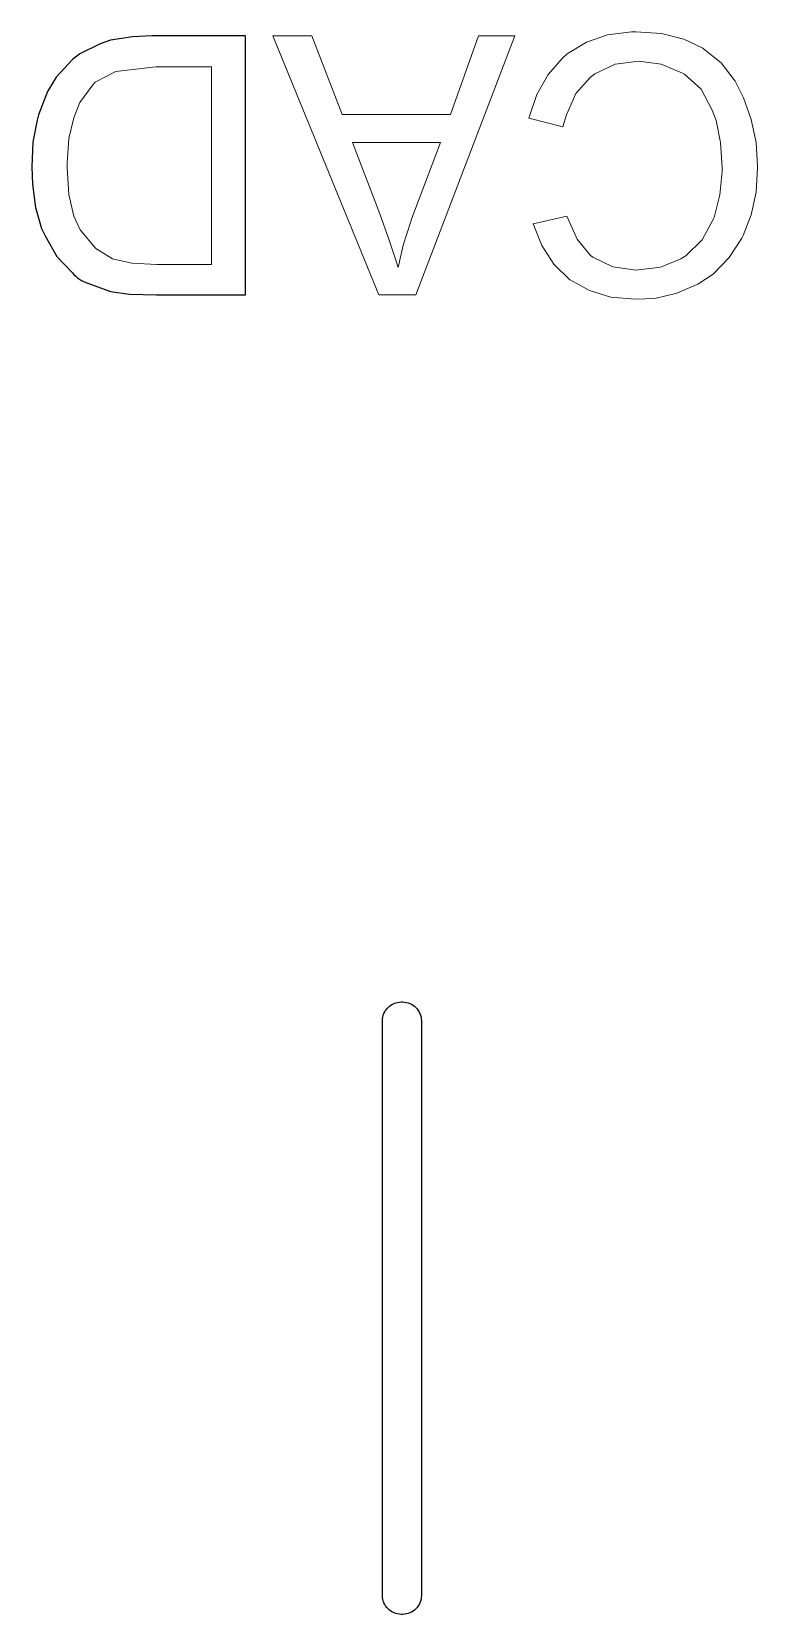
# Model space of a CAD drawing. Header units: inches. Extents: x 3.36 to 4.13, y 0.74 to 2.42.
import ezdxf

# ---------------------------------------------------------------- set-up
doc = ezdxf.new("R2010")
doc.units = ezdxf.units.IN
doc.header["$MEASUREMENT"] = 0
doc.layers.get('0').update_dxf_attribs({"true_color": 0xc2ced6})

msp = doc.modelspace()

# ---------------------------------------------------------------- linework, layer by layer
at = {"lineweight": 0}
msp.add_line((3.7673, 2.2223, 0.9849), (3.7659, 2.2176, 0.9849), dxfattribs=at)
for points, elevation in [([(3.4061, 2.1642, 0.144992), (3.4227, 2.1531), (3.4466, 2.1444), (3.4669, 2.1416), (3.4955, 2.1407), (3.5904, 2.1407), (3.5904, 2.4162), (3.4909, 2.4162), (3.4701, 2.4153), (3.4466, 2.4116), (3.4356, 2.4079), (3.4139, 2.3973), (3.4061, 2.3913), (3.389, 2.3724), (3.3798, 2.3572), (3.3702, 2.3324), (3.3688, 2.3268), (3.3642, 2.3033), (3.3628, 2.2771), (3.3637, 2.2586), (3.3669, 2.2338), (3.3734, 2.2112), (3.3771, 2.2034), (3.3895, 2.1817)], 0.9849), ([(3.7561, 1.3882), (3.7575, 1.3882, -0.414214), (3.7775, 1.3682), (3.7775, 0.7565, -0.414214), (3.7575, 0.7365), (3.7561, 0.7365, -0.414214), (3.7361, 0.7565), (3.7361, 1.3682, -0.414214)], 2.0288)]:
    msp.add_lwpolyline(points, format="xyb", close=True, dxfattribs=dict(elevation=elevation))
at = {"lineweight": 0, "elevation": 0.9849}
for points in [[(3.6194, 2.4162), (3.7323, 2.1407), (3.7714, 2.1407), (3.877, 2.4162), (3.8382, 2.4162), (3.8083, 2.3328), (3.6931, 2.3328), (3.6609, 2.4162)], [(4.0087, 2.3895), (4.0327, 2.3863), (4.0553, 2.3766), (4.0576, 2.3757), (4.0751, 2.3595), (4.087, 2.3374), (4.0912, 2.3264), (4.0958, 2.3029), (4.0976, 2.2762), (4.0976, 2.272), (4.0949, 2.2471), (4.0889, 2.2232), (4.088, 2.2209), (4.0764, 2.1992), (4.0589, 2.1822), (4.0534, 2.1789), (4.0318, 2.1702), (4.006, 2.167), (3.9811, 2.1707), (3.9599, 2.1808), (3.9576, 2.1826), (3.9433, 2.2001), (3.9322, 2.2246), (3.8963, 2.2163), (3.9055, 2.1932), (3.9184, 2.1734), (3.9355, 2.1568), (3.9359, 2.1568), (3.9562, 2.1453), (3.9792, 2.1384), (4.005, 2.1361), (4.0258, 2.137), (4.0493, 2.1425), (4.0718, 2.1522), (4.088, 2.1628), (4.105, 2.1803), (4.1184, 2.2011), (4.1198, 2.2038), (4.1285, 2.2259), (4.1336, 2.2499), (4.135, 2.2762), (4.135, 2.2775), (4.1336, 2.3029), (4.1285, 2.3273), (4.1202, 2.3503), (4.1115, 2.3683), (4.0963, 2.3877), (4.0778, 2.4024), (4.0769, 2.4033), (4.0566, 2.413), (4.0331, 2.419), (4.0055, 2.4208), (4.0009, 2.4208), (3.9755, 2.4176), (3.953, 2.4098), (3.9327, 2.3973), (3.9276, 2.3927), (3.9124, 2.3752), (3.9004, 2.354), (3.8917, 2.3287), (3.9281, 2.3195), (3.9318, 2.3324), (3.9419, 2.3549), (3.9571, 2.372), (3.9622, 2.3761), (3.9838, 2.3863)], [(3.554, 2.3835), (3.554, 2.173), (3.4959, 2.173), (3.4959, 2.173), (3.4692, 2.1743), (3.4489, 2.1789), (3.431, 2.19), (3.4144, 2.2098), (3.4075, 2.2246), (3.4024, 2.2476), (3.4006, 2.2762), (3.4006, 2.2808), (3.4024, 2.307), (3.4075, 2.3291), (3.4139, 2.3453), (3.4277, 2.3642), (3.4305, 2.3669), (3.4522, 2.3784), (3.495, 2.3835)]]:
    msp.add_lwpolyline(points, close=True, dxfattribs=at)
msp.add_lwpolyline([(3.7659, 2.2176), (3.7581, 2.1937), (3.7526, 2.1697), (3.7503, 2.1776), (3.7429, 2.2001), (3.7332, 2.2269), (3.7042, 2.3029), (3.7977, 2.3029), (3.7673, 2.2223)], dxfattribs=at)

doc.saveas('drawing.dxf')
